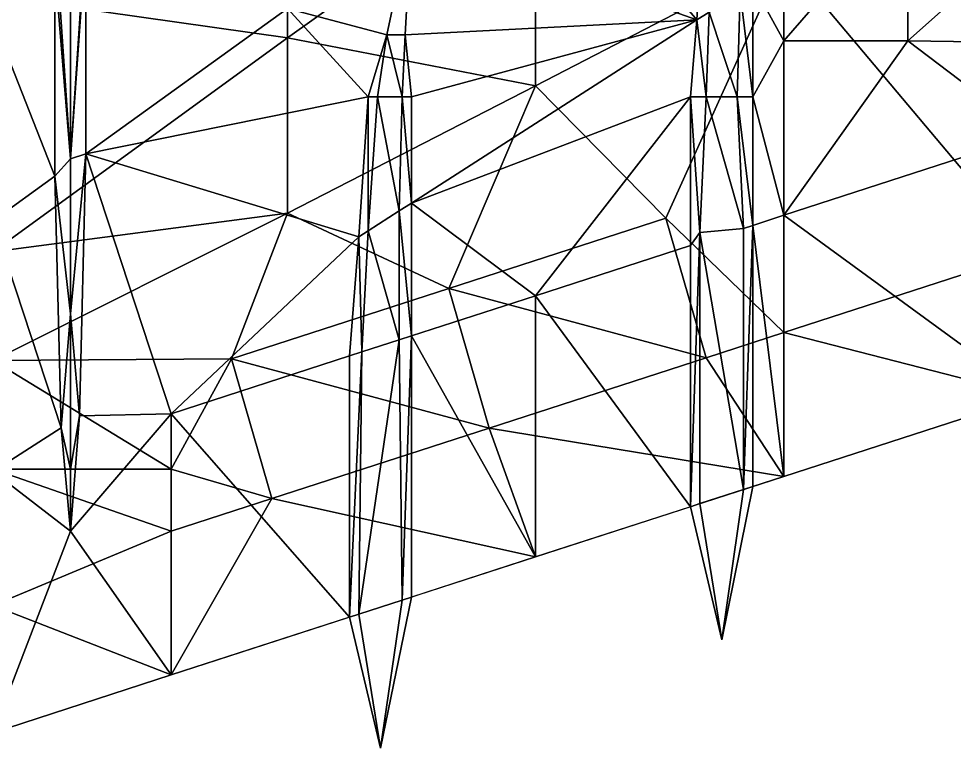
# Model space of a CAD drawing. Header units: metres. Extents: x -98 to 98, y -139 to 92.
# Drawn here: x -44.66 to -14.5, y -37 to -13.48 of the extents above; entities that cross this region are included whole.
import ezdxf

# ---------------------------------------------------------------- set-up
doc = ezdxf.new("R2010")
doc.units = ezdxf.units.M

msp = doc.modelspace()

# ---------------------------------------------------------------- linework, layer by layer
for points in [[(-36, -14.1, -1.277), (-36, -5, -1.115), (-45.5, -12.75, -0.6)], [(-36, -14.1, -1.277), (-28, -8.4, -1.854), (-36, -5, -1.115)], [(-20, -11.5, -3.455), (-12, -21.009, -6.4638), (-10.83, -5.85, -4.32)], [(-22.8, -13.525, -7.4937), (-32, -10.2654, -6.408), (-28, -7.381, -6.9733)], [(-22.6, -10, -7.75), (-22.8, -13.525, -7.4937), (-28, -7.381, -6.9733)], [(-28, -15.65, -2.7), (-28, -8.4, -1.854), (-36, -14.1, -1.277)], [(-28, -15.65, -2.7), (-20, -11.5, -3.455), (-28, -8.4, -1.854)], [(-20, -14.2, -7.7), (-21, -12.3709, -7.7578), (-20, -9.6, -7.8)], [(-20, -14.2, -7.7), (-20, -9.6, -7.8), (-16, -9.6, -8.5)], [(-16, -14.2, -8.4), (-20, -14.2, -7.7), (-16, -9.6, -8.5)], [(-16, -14.2, -8.4), (-16, -9.6, -8.5), (-10.83, -9.6, -8.9)], [(-10.83, -14.27, -8.4), (-16, -14.2, -8.4), (-10.83, -9.6, -8.9)], [(-22.4, -13.27, -8.6), (-22.8, -13.525, -7.4937), (-22.6, -10, -7.75)], [(-32.8, -14, -6.25), (-36, -13.1497, -5.8427), (-32, -10.2654, -6.408)], [(-32.2, -14, -6.25), (-32.8, -14, -6.25), (-32, -10.2654, -6.408)], [(-22.8, -13.525, -7.4937), (-32.2, -14, -6.25), (-32, -10.2654, -6.408)], [(-43, -18, -7.4), (-42.5, -10.9759, -5.2032), (-42.5, -17.8367, -4.924)], [(-43, -18, -7.4), (-42.6, -12, -7), (-42.5, -10.9759, -5.2032)], [(-36, -13.1497, -5.8427), (-42.5, -17.8367, -4.924), (-42.5, -10.9759, -5.2032)], [(-43.5, -11.8173, -5.0688), (-45.5, -13.5, -4.8), (-45.5, -11.2, -4.8)], [(-23.8, -19.91, -4.3412), (-20, -11.5, -3.455), (-28, -15.65, -2.7)], [(-23.8, -19.91, -4.3412), (-20, -23.6003, -5.5323), (-20, -11.5, -3.455)], [(-20, -23.6003, -5.5323), (-12, -21.009, -6.4638), (-20, -11.5, -3.455)], [(-43.5, -11.8173, -5.0688), (-43.5, -18.5578, -4.7827), (-45.5, -13.5, -4.8)], [(-43, -18, -7.4), (-43.5, -18.5578, -4.7827), (-43.5, -11.8173, -5.0688)], [(-43.4, -12, -7), (-43, -18, -7.4), (-43.5, -11.8173, -5.0688)], [(-43, -13.2, -8.75), (-43, -18, -7.4), (-43.4, -12, -7)], [(-43, -18, -7.4), (-43, -13.2, -8.75), (-42.6, -12, -7)], [(-21.4, -12.63, -8.8), (-21.5, -16, -8.9), (-22.4, -13.27, -8.6)], [(-21, -16, -7.4), (-21.5, -16, -8.9), (-21.4, -12.63, -8.8)], [(-21, -12.3709, -7.7578), (-21, -16, -7.4), (-21.4, -12.63, -8.8)], [(-20, -14.2, -7.7), (-21, -16, -7.4), (-21, -12.3709, -7.7578)], [(-45.5, -21, -0.6), (-36, -14.1, -1.277), (-45.5, -12.75, -0.6)], [(-33.4, -16, -6.15), (-42.5, -17.8367, -4.924), (-36, -13.1497, -5.8427)], [(-32.8, -14, -6.25), (-33.4, -16, -6.15), (-36, -13.1497, -5.8427)], [(-22.4, -13.27, -8.6), (-22.5, -16, -8.9), (-22.8, -13.525, -7.4937)], [(-21.5, -16, -8.9), (-22.5, -16, -8.9), (-22.4, -13.27, -8.6)], [(-43.5, -18.5578, -4.7827), (-45.5, -20, -4.5), (-45.5, -13.5, -4.8)], [(-22.8, -13.525, -7.4937), (-32, -16, -6.15), (-32.2, -14, -6.25)], [(-22.8, -13.525, -7.4937), (-32, -19.424, -6.1439), (-32, -16, -6.15)], [(-22.8, -13.525, -7.4937), (-23, -16, -7.4), (-32, -19.424, -6.1439)], [(-22.5, -16, -8.9), (-23, -16, -7.4), (-22.8, -13.525, -7.4937)], [(-36, -19.75, -1.946), (-36, -14.1, -1.277), (-45.5, -21, -0.6)], [(-36, -19.75, -1.946), (-28, -15.65, -2.7), (-36, -14.1, -1.277)], [(-33.1, -16, -6.7), (-33.4, -16, -6.15), (-32.8, -14, -6.25)], [(-32.3, -16, -6.7), (-33.1, -16, -6.7), (-32.8, -14, -6.25)], [(-32.3, -16, -6.7), (-32.8, -14, -6.25), (-32.2, -14, -6.25)], [(-32, -16, -6.15), (-32.3, -16, -6.7), (-32.2, -14, -6.25)], [(-20, -19.8203, -7.1323), (-21, -16, -7.4), (-20, -14.2, -7.7)], [(-12, -17.229, -8.0638), (-20, -19.8203, -7.1323), (-16, -14.2, -8.4)], [(-20, -19.8203, -7.1323), (-20, -14.2, -7.7), (-16, -14.2, -8.4)], [(-12, -17.229, -8.0638), (-16, -14.2, -8.4), (-10.83, -14.27, -8.4)], [(-36, -19.75, -1.946), (-30.8, -22.1774, -3.5261), (-28, -15.65, -2.7)], [(-30.8, -22.1774, -3.5261), (-23.8, -19.91, -4.3412), (-28, -15.65, -2.7)], [(-33.4, -16, -6.15), (-33.7, -20.514, -5.8944), (-42.5, -17.8367, -4.924)], [(-33.4, -20.32, -6.95), (-33.7, -20.514, -5.8944), (-33.4, -16, -6.15)], [(-32.4, -19.68, -7.2), (-33.4, -20.32, -6.95), (-33.1, -16, -6.7)], [(-33.1, -16, -6.7), (-33.4, -20.32, -6.95), (-33.4, -16, -6.15)], [(-32.3, -16, -6.7), (-32.4, -19.68, -7.2), (-33.1, -16, -6.7)], [(-32, -19.424, -6.1439), (-32.4, -19.68, -7.2), (-32.3, -16, -6.7)], [(-32, -16, -6.15), (-32, -19.424, -6.1439), (-32.3, -16, -6.7)], [(-23, -16, -7.4), (-28, -22.4116, -6.2008), (-32, -19.424, -6.1439)], [(-23, -20.792, -6.783), (-28, -22.4116, -6.2008), (-23, -16, -7.4)], [(-22.5, -16, -8.9), (-22.7, -20.371, -8.783), (-23, -16, -7.4)], [(-22.7, -20.371, -8.783), (-23, -20.792, -6.783), (-23, -16, -7.4)], [(-21.3, -20.2414, -9.0159), (-22.7, -20.371, -8.783), (-22.5, -16, -8.9)], [(-21.5, -16, -8.9), (-21.3, -20.2414, -9.0159), (-22.5, -16, -8.9)], [(-21, -16, -7.4), (-21, -20.1442, -7.0159), (-21.5, -16, -8.9)], [(-21, -20.1442, -7.0159), (-21.3, -20.2414, -9.0159), (-21.5, -16, -8.9)], [(-20, -19.8203, -7.1323), (-21, -20.1442, -7.0159), (-21, -16, -7.4)], [(-20, -19.8203, -7.1323), (-12, -17.229, -8.0638), (-12, -25.649, -7.3638)], [(-43, -18, -7.4), (-43, -23, -6.1), (-43.5, -18.5578, -4.7827)], [(-43, -23, -6.1), (-42.5, -17.8367, -4.924), (-42.7, -26.2847, -4.5739)], [(-43, -23, -6.1), (-43, -18, -7.4), (-42.5, -17.8367, -4.924)], [(-39.75, -26.2175, -4.8326), (-42.7, -26.2847, -4.5739), (-42.5, -17.8367, -4.924)], [(-33.7, -20.514, -5.8944), (-39.75, -26.2175, -4.8326), (-42.5, -17.8367, -4.924)], [(-43.5, -18.5578, -4.7827), (-43.3, -26.6694, -4.4859), (-45.5, -20, -4.5)], [(-43.5, -18.5578, -4.7827), (-43, -23, -6.1), (-43.3, -26.6694, -4.4859)], [(-32, -19.424, -6.1439), (-32, -23.7072, -5.735), (-32.4, -19.68, -7.2)], [(-28, -22.4116, -6.2008), (-32, -23.7072, -5.735), (-32, -19.424, -6.1439)], [(-45.5, -24.5, -1.05), (-36, -19.75, -1.946), (-45.5, -21, -0.6)], [(-45.5, -24.5, -1.05), (-37.8, -24.4448, -2.711), (-36, -19.75, -1.946)], [(-37.8, -24.4448, -2.711), (-30.8, -22.1774, -3.5261), (-36, -19.75, -1.946)], [(-32.4, -19.68, -7.2), (-32.4, -23.8369, -7.735), (-33.4, -20.32, -6.95)], [(-32, -23.7072, -5.735), (-32.4, -23.8369, -7.735), (-32.4, -19.68, -7.2)], [(-21, -20.1442, -7.0159), (-20, -19.8203, -7.1323), (-20, -28.2403, -6.4323)], [(-20, -28.2403, -6.4323), (-20, -19.8203, -7.1323), (-12, -25.649, -7.3638)], [(-43.3, -26.6694, -4.4859), (-45.5, -28.08, -4.1631), (-45.5, -20, -4.5)], [(-30.8, -22.1774, -3.5261), (-22.5, -24.41, -5.2412), (-23.8, -19.91, -4.3412)], [(-22.5, -24.41, -5.2412), (-20, -23.6003, -5.5323), (-23.8, -19.91, -4.3412)], [(-21.3, -28.66, -7.9), (-21, -20.1442, -7.0159), (-21, -28.5642, -6.3158)], [(-21.3, -28.66, -7.9), (-21.3, -20.2414, -9.0159), (-21, -20.1442, -7.0159)], [(-21, -28.5642, -6.3158), (-21, -20.1442, -7.0159), (-20, -28.2403, -6.4323)], [(-33.4, -20.32, -6.95), (-33.6, -24.2255, -7.5021), (-33.7, -20.514, -5.8944)], [(-32.4, -23.8369, -7.735), (-33.6, -24.2255, -7.5021), (-33.4, -20.32, -6.95)], [(-23, -29.212, -6.083), (-22.7, -20.371, -8.783), (-22.7, -29.115, -7.7)], [(-23, -29.212, -6.083), (-23, -20.792, -6.783), (-22.7, -20.371, -8.783)], [(-22.7, -20.371, -8.783), (-21.3, -20.2414, -9.0159), (-21.3, -28.66, -7.9)], [(-22.7, -29.115, -7.7), (-22.7, -20.371, -8.783), (-21.3, -28.66, -7.9)], [(-34, -24.355, -5.5021), (-39.75, -26.2175, -4.8326), (-33.7, -20.514, -5.8944)], [(-33.6, -24.2255, -7.5021), (-34, -24.355, -5.5021), (-33.7, -20.514, -5.8944)], [(-28, -22.4116, -6.2008), (-23, -20.792, -6.783), (-23, -29.212, -6.083)], [(-12, -21.009, -6.4638), (-20, -23.6003, -5.5323), (-12, -25.649, -7.3638)], [(-37.8, -24.4448, -2.711), (-29.5, -26.6774, -4.4261), (-30.8, -22.1774, -3.5261)], [(-29.5, -26.6774, -4.4261), (-22.5, -24.41, -5.2412), (-30.8, -22.1774, -3.5261)], [(-32, -23.7072, -5.735), (-28, -22.4116, -6.2008), (-28, -30.8316, -5.5008)], [(-28, -30.8316, -5.5008), (-28, -22.4116, -6.2008), (-23, -29.212, -6.083)], [(-43, -23, -6.1), (-43, -28, -4.8), (-43.3, -26.6694, -4.4859)], [(-43, -28, -4.8), (-43, -23, -6.1), (-42.7, -26.2847, -4.5739)], [(-32.3, -32.224, -6.6), (-32.4, -23.8369, -7.735), (-32, -23.7072, -5.735)], [(-32.3, -32.224, -6.6), (-32, -23.7072, -5.735), (-32, -32.1272, -5.035)], [(-32, -32.1272, -5.035), (-32, -23.7072, -5.735), (-28, -30.8316, -5.5008)], [(-20, -23.6003, -5.5323), (-22.5, -24.41, -5.2412), (-20, -28.2403, -6.4323)], [(-20, -23.6003, -5.5323), (-20, -28.2403, -6.4323), (-12, -25.649, -7.3638)], [(-33.7, -32.678, -6.4), (-32.4, -23.8369, -7.735), (-32.3, -32.224, -6.6)], [(-33.6, -24.2255, -7.5021), (-32.4, -23.8369, -7.735), (-33.7, -32.678, -6.4)], [(-39.75, -26.2175, -4.8326), (-34, -24.355, -5.5021), (-34, -32.775, -4.8021)], [(-34, -32.775, -4.8021), (-33.6, -24.2255, -7.5021), (-33.7, -32.678, -6.4)], [(-34, -32.775, -4.8021), (-34, -24.355, -5.5021), (-33.6, -24.2255, -7.5021)], [(-22.5, -24.41, -5.2412), (-29.5, -26.6774, -4.4261), (-20, -28.2403, -6.4323)], [(-39.75, -28, -2.9), (-37.8, -24.4448, -2.711), (-45.5, -24.5, -1.05)], [(-45.5, -28, -1.6631), (-39.75, -28, -2.9), (-45.5, -24.5, -1.05)], [(-39.75, -28, -2.9), (-36.5, -28.9448, -3.611), (-37.8, -24.4448, -2.711)], [(-36.5, -28.9448, -3.611), (-29.5, -26.6774, -4.4261), (-37.8, -24.4448, -2.711)], [(-39.75, -26.2175, -4.8326), (-43, -30, -4), (-42.7, -26.2847, -4.5739)], [(-39.75, -26.2175, -4.8326), (-39.75, -34.6375, -4.1326), (-43, -30, -4)], [(-39.75, -34.6375, -4.1326), (-39.75, -26.2175, -4.8326), (-34, -32.775, -4.8021)], [(-43, -30, -4), (-43, -28, -4.8), (-42.7, -26.2847, -4.5739)], [(-43, -30, -4), (-45.5, -28.08, -4.1631), (-43.3, -26.6694, -4.4859)], [(-43, -28, -4.8), (-43, -30, -4), (-43.3, -26.6694, -4.4859)], [(-36.5, -28.9448, -3.611), (-28, -30.8316, -5.5008), (-29.5, -26.6774, -4.4261)], [(-29.5, -26.6774, -4.4261), (-28, -30.8316, -5.5008), (-20, -28.2403, -6.4323)], [(-45.5, -28, -1.6631), (-39.75, -29.9975, -3.2326), (-39.75, -28, -2.9)], [(-45.5, -32.4, -2.65), (-39.75, -29.9975, -3.2326), (-45.5, -28, -1.6631)], [(-39.75, -29.9975, -3.2326), (-36.5, -28.9448, -3.611), (-39.75, -28, -2.9)], [(-43, -30, -4), (-45.5, -36.5, -3.4631), (-45.5, -28.08, -4.1631)], [(-22, -33.5, -6.8), (-21, -28.5642, -6.3158), (-23, -29.212, -6.083)], [(-22, -33.5, -6.8), (-21.3, -28.66, -7.9), (-21, -28.5642, -6.3158)], [(-39.75, -34.6375, -4.1326), (-28, -30.8316, -5.5008), (-36.5, -28.9448, -3.611)], [(-39.75, -29.9975, -3.2326), (-39.75, -34.6375, -4.1326), (-36.5, -28.9448, -3.611)], [(-22.7, -29.115, -7.7), (-21.3, -28.66, -7.9), (-22, -33.5, -6.8)], [(-23, -29.212, -6.083), (-22.7, -29.115, -7.7), (-22, -33.5, -6.8)], [(-39.75, -34.6375, -4.1326), (-39.75, -29.9975, -3.2326), (-45.5, -32.4, -2.65)], [(-39.75, -34.6375, -4.1326), (-45.5, -36.5, -3.4631), (-43, -30, -4)], [(-32, -32.1272, -5.035), (-34, -32.775, -4.8021), (-33, -37, -5.5)], [(-33.7, -32.678, -6.4), (-32.3, -32.224, -6.6), (-33, -37, -5.5)], [(-32.3, -32.224, -6.6), (-32, -32.1272, -5.035), (-33, -37, -5.5)], [(-45.5, -36.5, -3.4631), (-39.75, -34.6375, -4.1326), (-45.5, -32.4, -2.65)], [(-34, -32.775, -4.8021), (-33.7, -32.678, -6.4), (-33, -37, -5.5)]]:
    msp.add_3dface(points)

doc.saveas('drawing.dxf')
